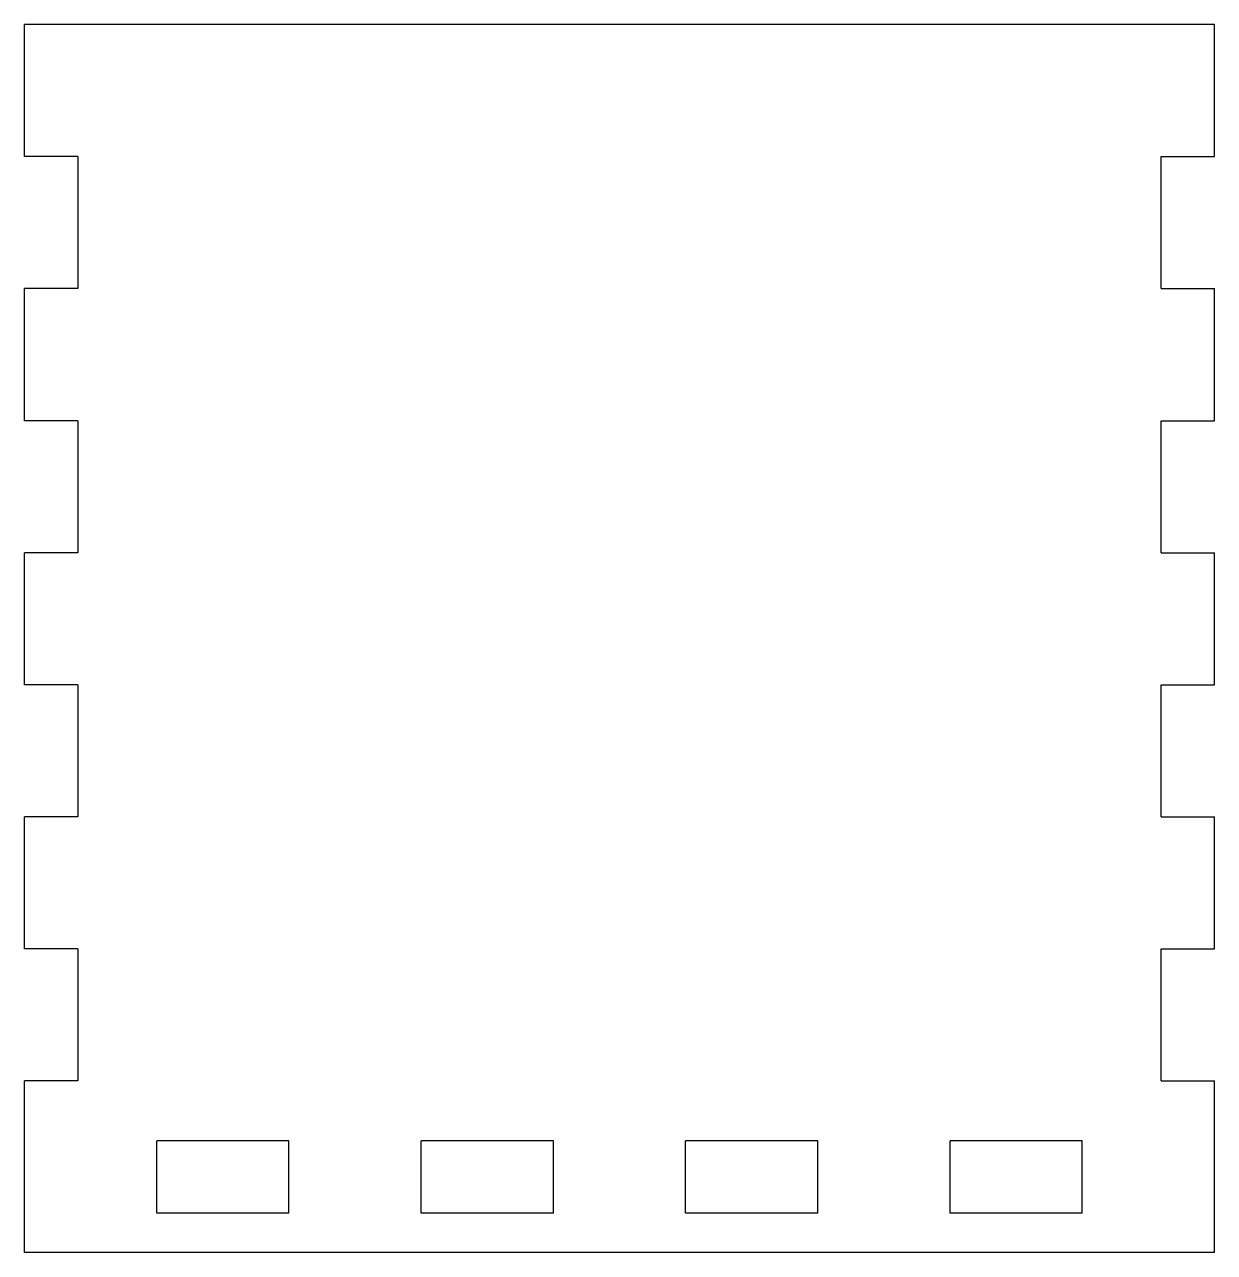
# Model space of a CAD drawing. Extents: x -48 to 48, y 24 to 123.1.
import ezdxf

# ---------------------------------------------------------------- set-up
doc = ezdxf.new("R2010")
doc.units = 0
doc.layers.add('VISIBLE', color=7, linetype='CONTINUOUS')

msp = doc.modelspace()

# ---------------------------------------------------------------- linework, layer by layer
at = {"layer": 'VISIBLE'}
for p, q in [((48, 123.067), (-48, 123.067)), ((-48, 112.412), (-48, 123.067)), ((48, 112.412), (48, 123.067)), ((-43.7, 112.412), (-48, 112.412)), ((-43.7, 112.412), (-43.7, 101.756)), ((43.7, 101.756), (43.7, 112.412)), ((43.7, 112.412), (48, 112.412)), ((-43.7, 101.756), (-48, 101.756)), ((-48, 91.101), (-48, 101.756)), ((43.7, 101.756), (48, 101.756)), ((48, 91.101), (48, 101.756)), ((-43.7, 91.101), (-48, 91.101)), ((-43.7, 91.101), (-43.7, 80.445)), ((43.7, 80.445), (43.7, 91.101)), ((43.7, 91.101), (48, 91.101)), ((-43.7, 80.445), (-48, 80.445)), ((-48, 69.79), (-48, 80.445)), ((43.7, 80.445), (48, 80.445)), ((48, 69.79), (48, 80.445)), ((-43.7, 69.79), (-48, 69.79)), ((-43.7, 69.79), (-43.7, 59.134)), ((43.7, 59.134), (43.7, 69.79)), ((43.7, 69.79), (48, 69.79)), ((-43.7, 59.134), (-48, 59.134)), ((-48, 48.478), (-48, 59.134)), ((43.7, 59.134), (48, 59.134)), ((48, 48.478), (48, 59.134)), ((-43.7, 48.478), (-48, 48.478)), ((-43.7, 48.478), (-43.7, 37.823)), ((43.7, 37.823), (43.7, 48.478)), ((43.7, 48.478), (48, 48.478)), ((-43.7, 37.823), (-48, 37.823)), ((-48, 23.987), (-48, 37.823)), ((43.7, 37.823), (48, 37.823)), ((48, 23.987), (48, 37.823)), ((-37.333, 27.167), (-37.333, 32.981)), ((-26.667, 32.981), (-37.333, 32.981)), ((-26.667, 27.167), (-26.667, 32.981)), ((-16, 27.167), (-16, 32.981)), ((-5.333, 32.981), (-16, 32.981)), ((-5.333, 27.167), (-5.333, 32.981)), ((5.333, 27.167), (5.333, 32.981)), ((16, 32.981), (5.333, 32.981)), ((16, 27.167), (16, 32.981)), ((26.667, 27.167), (26.667, 32.981)), ((37.333, 32.981), (26.667, 32.981)), ((37.333, 27.167), (37.333, 32.981)), ((-26.667, 27.167), (-37.333, 27.167)), ((-5.333, 27.167), (-16, 27.167)), ((16, 27.167), (5.333, 27.167)), ((37.333, 27.167), (26.667, 27.167)), ((48, 23.987), (-48, 23.987))]:
    msp.add_line(p, q, dxfattribs=at)

doc.saveas('drawing.dxf')
